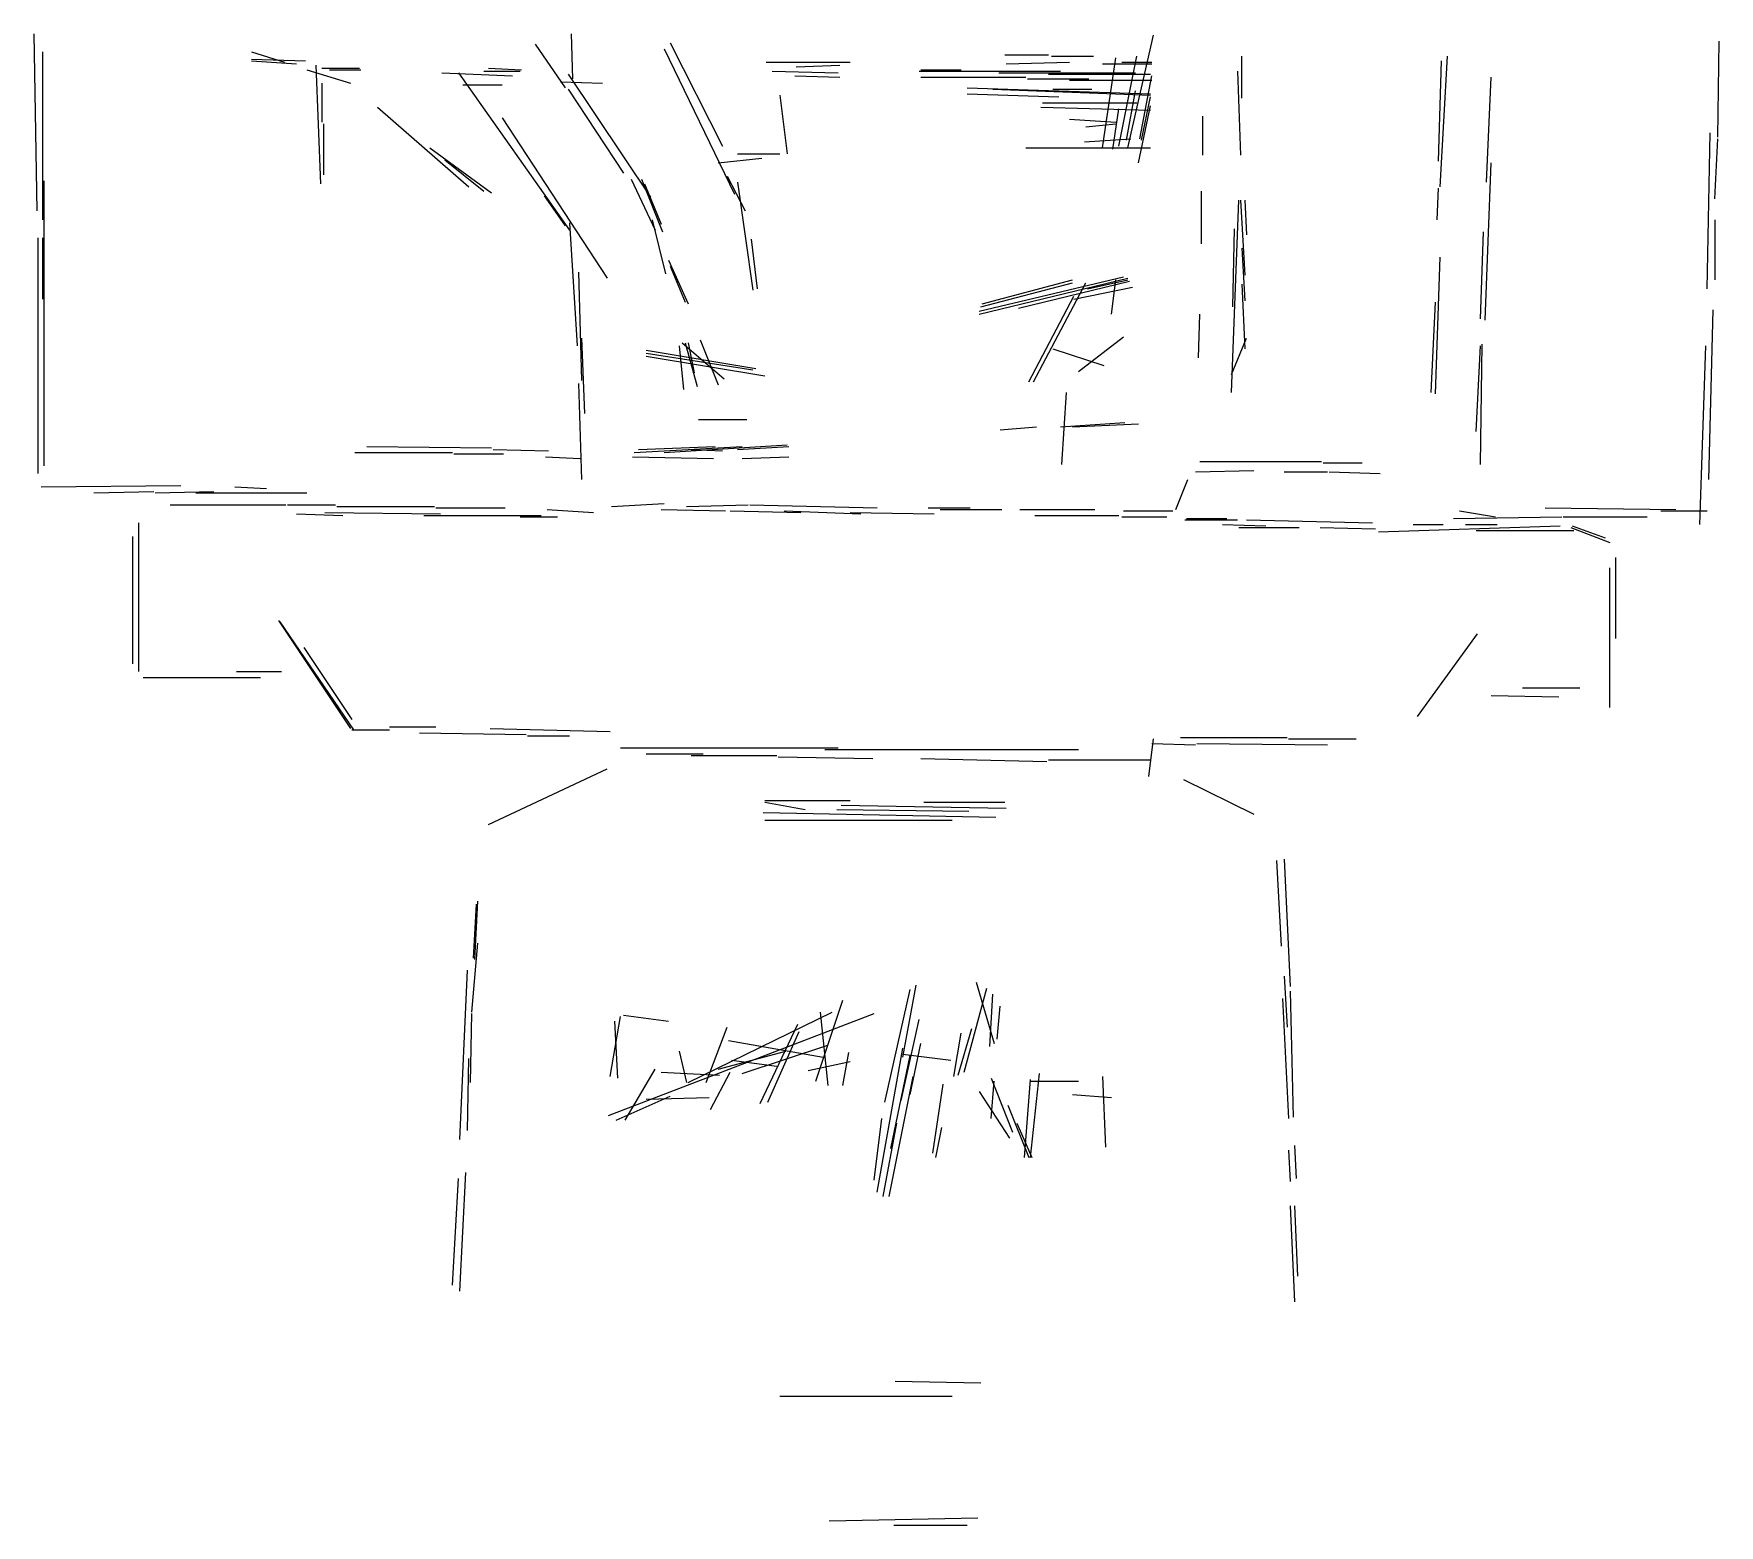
# Model space of a CAD drawing. Header units: metres. Extents: x 34 to 314, y 752 to 1000.
import ezdxf

# ---------------------------------------------------------------- set-up
doc = ezdxf.new("R2010")
doc.units = ezdxf.units.M
for name, color, linetype in [('BRIDGE', 6, 'Continuous'), ('CREASE', 3, 'Continuous'), ('CUT', 7, 'Continuous'), ('FOLD', 1, 'Continuous'), ('SLOT', 5, 'Continuous')]:
    doc.layers.add(name, color=color, linetype=linetype)

msp = doc.modelspace()

# ---------------------------------------------------------------- linework, layer by layer
at = {"layer": 'BRIDGE'}
for p, q in [((123, 1000), (123.25, 992.5)), ((195.25, 996.5), (202.5, 996.5)), ((234.75, 989.25), (234.75, 996.25)), ((207.5, 943.75), (215, 949.5)), ((144.25, 935.75), (152.25, 935.75)), ((53.75, 923.5), (63.5, 923.75)), ((263.25, 918.25), (268.25, 918.25)), ((272, 918.25), (277.25, 918.25)), ((179.5, 823.25), (181.25, 831.75))]:
    msp.add_line(p, q, dxfattribs=at)
at = {"layer": 'CREASE'}
for p, q in [((35, 969), (35, 997)), ((69.75, 997), (75.25, 995.25)), ((117, 998.25), (122, 991)), ((314, 982.75), (314.25, 998.75)), ((69.75, 995.75), (78.75, 995.5)), ((69.75, 995.5), (77.25, 995)), ((79, 994), (86.25, 991.75)), ((82.75, 994), (88, 994)), ((160.5, 994.5), (167.75, 994.75)), ((195.5, 995), (206, 995.25)), ((211.5, 995), (219.75, 995)), ((267.75, 974.5), (269, 996.25)), ((101.5, 993.5), (113.25, 993)), ((104.25, 993.5), (122.75, 967.25)), ((108.5, 993.75), (114.5, 993.75)), ((121.25, 992), (128.25, 991.75)), ((122.5, 993.25), (136.25, 972.75)), ((160.25, 993), (167.75, 992.75)), ((181, 993.75), (204.5, 993.75)), ((199, 992.5), (209.25, 992.5)), ((217.75, 982.5), (219.75, 993)), ((234, 993.75), (234.5, 979.75)), ((122.5, 990.75), (131.75, 976.75)), ((157.75, 989.75), (159, 980)), ((189, 990), (204.25, 989.5)), ((215.5, 982.25), (217, 990.5)), ((218, 982.25), (219.5, 989.5)), ((90.75, 987.75), (106, 974.5)), ((111.5, 986), (129, 959.25)), ((206, 985.75), (213.75, 985.25)), ((217.5, 978.5), (219.5, 988)), ((228.25, 979.75), (228.25, 986.25)), ((81.75, 985), (81.75, 976.5)), ((99.5, 981), (109.75, 973.5)), ((198.75, 981), (219.5, 981)), ((208.5, 982), (216.25, 982.5)), ((313.5, 972.5), (314, 982.5)), ((102, 979), (108.5, 973.75)), ((275.25, 952.25), (276.25, 978.5)), ((35.25, 928), (35.25, 975.5)), ((134.75, 975.75), (138.25, 967)), ((135.25, 975), (138, 968.25)), ((150.75, 975.25), (153.25, 957.25)), ((118.5, 973), (122, 968)), ((228, 965), (228, 973.75)), ((235.25, 972.25), (235.5, 966.5)), ((313.5, 969), (313.5, 959)), ((35, 955.75), (35, 966)), ((153, 965.75), (154, 957.5)), ((234.75, 964.25), (235.25, 955.5)), ((124.25, 960.25), (124.75, 942.25)), ((139.25, 962.25), (142.5, 955)), ((139.5, 961.25), (142, 955.25)), ((267, 940), (267.75, 962.75)), ((191, 953.75), (215, 959.5)), ((191.25, 954.5), (206.5, 958.5)), ((191.5, 955), (206.5, 959)), ((200, 942), (208.75, 958.5)), ((206.75, 955.75), (216.5, 957.75)), ((209, 957.5), (215.75, 959)), ((213, 953.25), (213.75, 959)), ((234.75, 958.25), (235.25, 947.5)), ((227.5, 946), (227.75, 953.25)), ((312.5, 925.75), (313.25, 954)), ((124.75, 949.25), (125.25, 936.75)), ((144.5, 949), (147.5, 941.5)), ((233, 943.25), (235.5, 949.25)), ((135.5, 946.75), (153.25, 944)), ((135.5, 946.25), (155.25, 943)), ((141.5, 948.5), (148.5, 942.5)), ((142, 948.5), (144, 941.25)), ((203.25, 947.5), (211.75, 944.75)), ((274.5, 928.25), (274.75, 948.25)), ((124.25, 941.75), (124.75, 925.75)), ((204.5, 934.5), (215.25, 935.25)), ((206.5, 934.5), (217.5, 935)), ((194.5, 934), (200.5, 934.5)), ((87, 930.25), (103.25, 930.25)), ((103.5, 930), (111.75, 930)), ((118.75, 929.5), (124.5, 929.25)), ((133.25, 929.5), (146.75, 929.25)), ((143, 930.75), (148.25, 930.5)), ((150.75, 930.75), (159.25, 931.25)), ((151.5, 929.25), (159.25, 929.5)), ((227, 927), (236.75, 927.25)), ((241.75, 927), (249, 927)), ((249.25, 927), (257.75, 926.75)), ((129.75, 921.25), (138.5, 921.75)), ((51, 893.75), (51, 918.5)), ((77.25, 920), (85, 919.75)), ((82, 920.25), (101.25, 920)), ((98.5, 919.75), (118, 919.75)), ((114.5, 919.5), (120.75, 919.5)), ((138, 920.75), (148.75, 920.5)), ((149.5, 920.5), (161.25, 920.25)), ((158.5, 920.5), (171.25, 920)), ((169.5, 920.25), (183.5, 920)), ((184.5, 920.75), (194.75, 920.75)), ((214.75, 919.5), (222.25, 919.5)), ((215, 920.5), (223.25, 920.5)), ((225.25, 919), (234, 919)), ((231.5, 918.25), (238.75, 918)), ((271, 920.5), (277, 919.5)), ((304.5, 920.5), (312.25, 920.5)), ((234.25, 917.75), (244.25, 917.75)), ((247.75, 917.75), (257, 917.5)), ((257.5, 917), (287.75, 918)), ((297, 899.25), (297, 912.75)), ((74.5, 902), (86.75, 884)), ((67.25, 893.75), (74.75, 893.75)), ((276.25, 889.75), (287.5, 889.5)), ((86.5, 884), (92.75, 884)), ((97.75, 883.5), (115.5, 883.25)), ((115.75, 883), (122.75, 883)), ((219.25, 876.25), (220, 882.5)), ((219.75, 881.75), (227, 881.5)), ((227.25, 881.75), (249, 881.5)), ((135.5, 880), (145, 880)), ((143, 879.75), (157.25, 879.75)), ((157.5, 879.5), (173.25, 879.25)), ((165.25, 880.75), (207.5, 880.75)), ((181.25, 879.25), (202.25, 878.75)), ((202.5, 879), (219.5, 879)), ((109.25, 868.25), (129, 877.5)), ((225, 875.75), (236.75, 870)), ((167.25, 870.75), (189.25, 870.5)), ((168, 871.5), (195.5, 871)), ((155, 870.25), (193.75, 869.5)), ((241.75, 862.5), (242.75, 841.25)), ((106.75, 846), (107.25, 855)), ((107, 845.75), (107.5, 855.5)), ((106.5, 837), (107.5, 848.5)), ((241.75, 843), (242.25, 834.5)), ((190.5, 842), (193.5, 831.75)), ((192.75, 831.25), (193.25, 840)), ((242.75, 840.5), (243.25, 819.5)), ((106.25, 825.25), (106.5, 836.75)), ((164.5, 837), (165.75, 824.75)), ((194, 832.5), (194.5, 838)), ((129.5, 826.25), (131.25, 836.25)), ((130.25, 835.5), (130.75, 826)), ((131.75, 836.5), (139.25, 835.5)), ((145.5, 825.25), (149, 834.5)), ((187.5, 826.5), (189.75, 834.25)), ((155.75, 822), (161, 833.75)), ((105.75, 817.25), (106, 829.25)), ((147.5, 827.5), (158.75, 830.5)), ((149.75, 829), (157.25, 828)), ((178.25, 830), (186.25, 829)), ((132, 819), (137, 827.5)), ((138, 827), (147.75, 826.5)), ((146.25, 820.75), (149.5, 827)), ((193, 826), (196.5, 817)), ((193, 819.25), (193.5, 825.5)), ((199.5, 825.5), (207.5, 825.5)), ((211.5, 826.25), (212, 814.5)), ((130.5, 819), (139.5, 823)), ((135.5, 822.5), (146, 822.75)), ((183.25, 813.5), (185, 825)), ((191, 823.75), (196, 816)), ((206.5, 823.25), (213, 822.75)), ((195.75, 821.5), (199.25, 812.75)), ((183.75, 812.75), (184.75, 817.75)), ((197.25, 818.5), (199.75, 812.75)), ((243.5, 814.75), (243.75, 809.25)), ((104.5, 790.5), (105.5, 810.25)), ((242.75, 804.75), (243.5, 788.75)), ((243.5, 804.75), (244, 793)), ((177, 775.5), (191.25, 775.25)), ((176.75, 751.5), (189, 751.5))]:
    msp.add_line(p, q, dxfattribs=at)
at = {"layer": 'CUT'}
for p, q in [((215.75, 981), (220, 999.75)), ((139.5, 998.5), (148.25, 981.25)), ((211.5, 981), (213.75, 996)), ((214.25, 981.25), (217.25, 996.25)), ((181.25, 992.75), (198.75, 992.75)), ((194.25, 993.5), (217, 993.5)), ((202.5, 993.25), (219.5, 993.25)), ((206, 992.25), (219.75, 992.25)), ((189, 991), (219.5, 990)), ((193.25, 990.75), (219.5, 989.75)), ((201.5, 988.5), (217.25, 988.5)), ((201.25, 987.75), (219.5, 987.25)), ((191, 953.25), (215.75, 959.25)), ((199.25, 942), (206.75, 956.25)), ((204.75, 928.25), (205.5, 940.25)), ((133.5, 930.25), (151.5, 931.25)), ((134.25, 930.75), (147, 931.25)), ((138.5, 930.25), (159, 931.5)), ((56.25, 921.5), (75.5, 921.5)), ((60.5, 923.5), (79, 923.5)), ((75.75, 921.5), (83.75, 921.5)), ((119, 920.75), (126.75, 920.25)), ((270, 919.25), (288, 919.5)), ((288.25, 919.5), (302.25, 919.5)), ((273.75, 917.25), (290, 917.25)), ((74.25, 902.25), (86.25, 884.25)), ((175.25, 822), (179.5, 840.75)), ((188.5, 827), (192.25, 841)), ((129.25, 819.75), (173.5, 836.75)), ((142.5, 825.25), (166.5, 837)), ((163.75, 825.5), (168.25, 839)), ((154.5, 821.75), (160.75, 835)), ((178, 822.25), (181, 835.75)), ((149.25, 832.25), (165, 829.5)), ((151.5, 826.75), (165.75, 831.5)), ((174, 807), (178.25, 831)), ((176.25, 814.25), (179.5, 829.75)), ((176, 806.25), (180, 826.25)), ((198.5, 812.75), (199.5, 825.75)), ((199.5, 812.75), (201, 826.75))]:
    msp.add_line(p, q, dxfattribs=at)
at = {"layer": 'FOLD'}
for p, q in [((33.5, 1000), (34, 970.5)), ((138.5, 997.5), (150.25, 973.25)), ((80.5, 994.75), (81.25, 975)), ((81.5, 994.25), (87.75, 994.25)), ((155.5, 995.25), (169.5, 995.25)), ((181.25, 994), (188, 994)), ((203, 996.25), (210, 996.25)), ((267.5, 978.75), (268, 995.5)), ((156.5, 993.75), (167.5, 993.5)), ((275.5, 975.25), (276.25, 992.75)), ((312.25, 957.5), (312.75, 983.5)), ((133, 975.75), (137, 967.25)), ((267.25, 969), (267.5, 974.25)), ((233, 940.25), (234.25, 972.25)), ((234.5, 972.25), (235.25, 959.75)), ((136.5, 969), (138.75, 960)), ((34.25, 926.75), (34.25, 966)), ((122.75, 968.5), (124, 948)), ((233.25, 954.5), (233.5, 967.5)), ((274.5, 952.5), (275, 967)), ((197.5, 954.25), (216, 958.75)), ((266.25, 940.25), (267, 955.25)), ((135.5, 947.25), (153.75, 944.25)), ((273.75, 933.75), (274.5, 948)), ((311, 918.25), (312, 948)), ((89, 931.25), (109.75, 931)), ((110, 930.75), (119.25, 930.5)), ((227.75, 928.75), (248, 928.75)), ((34.75, 924.5), (58, 924.75)), ((43.5, 923.5), (53.5, 923.75)), ((67, 924.5), (72.25, 924.25)), ((84, 921.25), (100.25, 921.25)), ((100.5, 921), (112, 921)), ((142.25, 921.25), (152.5, 921.5)), ((152.75, 921.5), (174, 921)), ((182.5, 921), (189.5, 921)), ((285.25, 921), (307, 920.75)), ((197.75, 920.75), (210.25, 920.75)), ((200.25, 919.75), (214.25, 919.75)), ((235.5, 919), (256.5, 918.5)), ((50, 895), (50, 916.25)), ((296, 887.75), (296, 911)), ((264, 886.25), (274, 900)), ((78.5, 897.75), (86.5, 885.75)), ((51.75, 892.75), (71.25, 892.75)), ((281.5, 891), (291, 891)), ((92.75, 884.5), (100.5, 884.5)), ((109.5, 884.25), (129.5, 883.75)), ((224.5, 882.75), (242.25, 882.75)), ((242.5, 882.5), (253.75, 882.5)), ((131.25, 881), (167.5, 881)), ((155.25, 872.25), (169.5, 872.25)), ((181.75, 872), (195.25, 872)), ((155.25, 869), (186.5, 869)), ((240.5, 862.25), (241.25, 848)), ((104.5, 815.75), (105.75, 844)), ((178.25, 829.5), (180.5, 841.5)), ((241.5, 839.25), (242.5, 819.25)), ((173.5, 809), (174.75, 819.25)), ((175, 806.25), (177.25, 818.5)), ((242.5, 814), (242.75, 808.75)), ((103.25, 791.5), (104.25, 809.25)), ((157.75, 773), (186.5, 773)), ((166, 752.25), (190.75, 752.75))]:
    msp.add_line(p, q, dxfattribs=at)
at = {"layer": 'SLOT'}
for p, q in [((109.25, 994.25), (114.75, 994)), ((214.75, 995.25), (219.75, 995.25)), ((81.5, 991.75), (81.5, 985.25)), ((105, 991.5), (111.5, 991.5)), ((203.25, 990.75), (209.75, 990.75)), ((213.25, 980.75), (214.25, 987.5)), ((208.75, 984.5), (213.75, 985)), ((150.75, 980), (157.75, 980)), ((147.5, 978.5), (154.75, 979.25)), ((149, 976.25), (152, 970.5)), ((141, 948), (141.75, 940.75)), ((142.5, 948.5), (143.5, 943.5)), ((248.25, 928.5), (254.75, 928.5)), ((223.75, 920.75), (225.75, 925.75)), ((225.5, 919.25), (232.25, 919.25)), ((289.5, 917.75), (296, 915.25)), ((289.75, 918), (295.25, 916)), ((155.25, 872), (162, 870.75)), ((186.75, 826.25), (188, 833.5)), ((141, 830.5), (142.25, 825.25)), ((162.5, 827.25), (169.5, 828.75)), ((168.25, 824.75), (169.25, 830.25))]:
    msp.add_line(p, q, dxfattribs=at)

doc.saveas('drawing.dxf')
